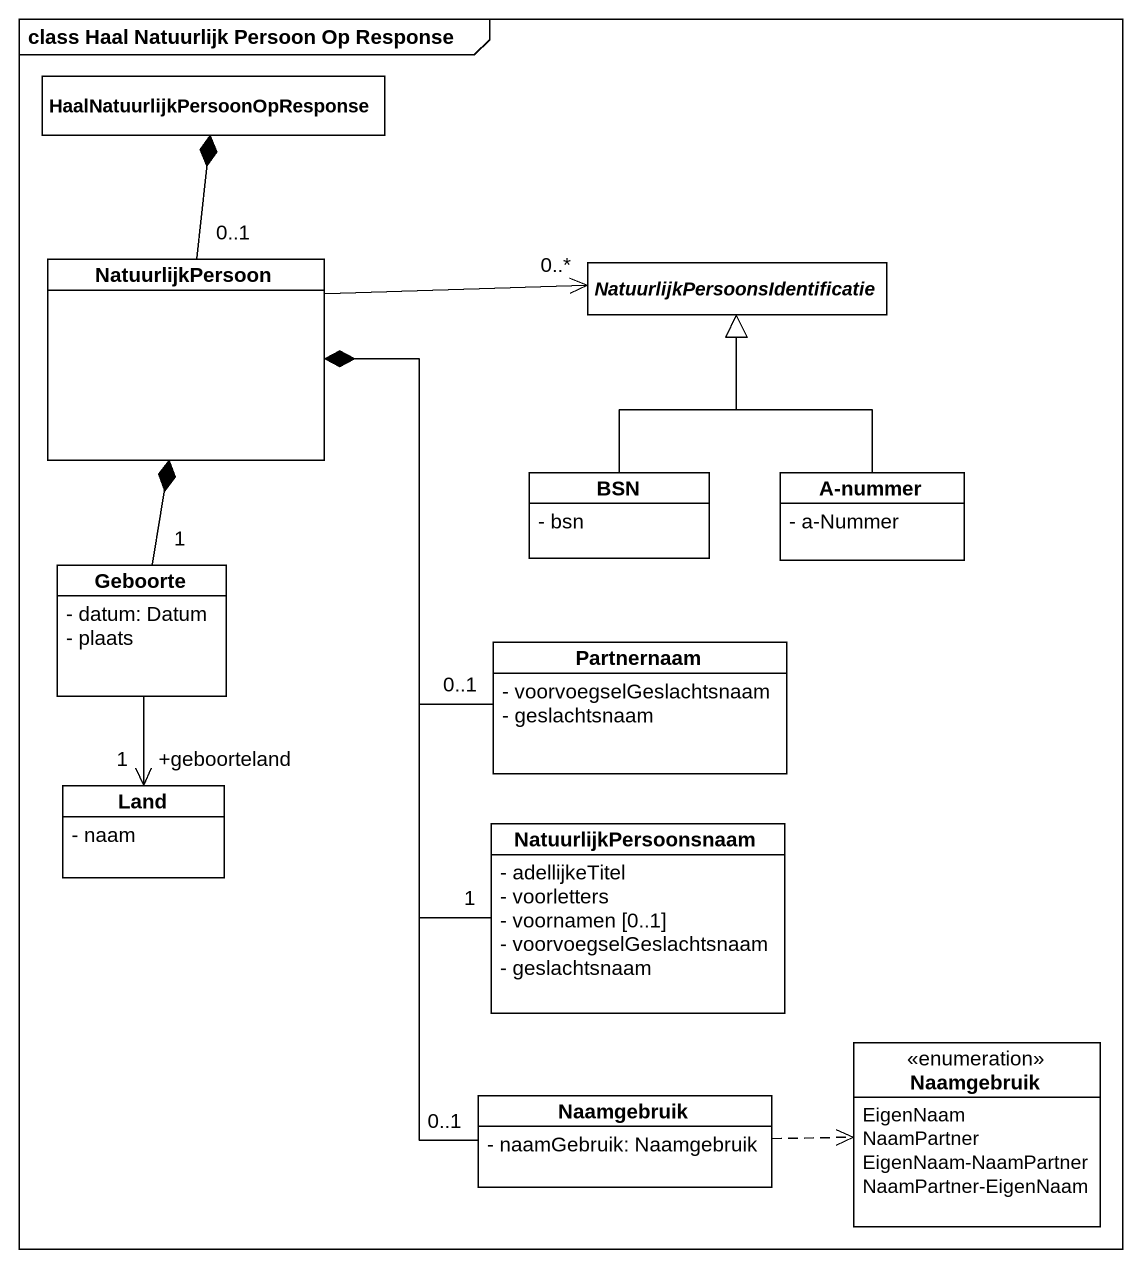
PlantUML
@startuml
mainframe class Haal Natuurlijk Persoon Op Response
hide circle
hide empty members
skinparam classAttributeIconSize 0
class "HaalNatuurlijkPersoonOpResponse" as HaalNatuurlijkPersoonOpRespo
class NatuurlijkPersoon
abstract class "NatuurlijkPersoonsIdentificatie" as NatuurlijkPersoonsIdentifica
class BSN {
  - bsn
}
class "A-nummer" as A_nummer {
  - a-Nummer
}
class Geboorte {
  - datum: Datum
  - plaats
}
class Partnernaam {
  - voorvoegselGeslachtsnaam
  - geslachtsnaam
}
class Land {
  - naam
}
class NatuurlijkPersoonsnaam {
  - adellijkeTitel
  - voorletters
  - voornamen [0..1]
  - voorvoegselGeslachtsnaam
  - geslachtsnaam
}
enum Naamgebruik {
  EigenNaam
  NaamPartner
  EigenNaam-NaamPartner
  NaamPartner-EigenNaam
}
class "Naamgebruik" as Naamgebruik_2 {
  - naamGebruik: Naamgebruik
}
NatuurlijkPersoon "0..1" -up-* HaalNatuurlijkPersoonOpRespo
NatuurlijkPersoon -right-> "0..*" NatuurlijkPersoonsIdentifica
BSN -up-|> NatuurlijkPersoonsIdentifica
A_nummer -up-|> NatuurlijkPersoonsIdentifica
Geboorte "1" -up-* NatuurlijkPersoon
Geboorte --> "+geboorteland\n1" Land
Partnernaam "0..1" -up-* NatuurlijkPersoon
NatuurlijkPersoonsnaam "1" -up-* NatuurlijkPersoon
Naamgebruik_2 "0..1" -up-* NatuurlijkPersoon
Naamgebruik_2 .right.> Naamgebruik
@enduml
